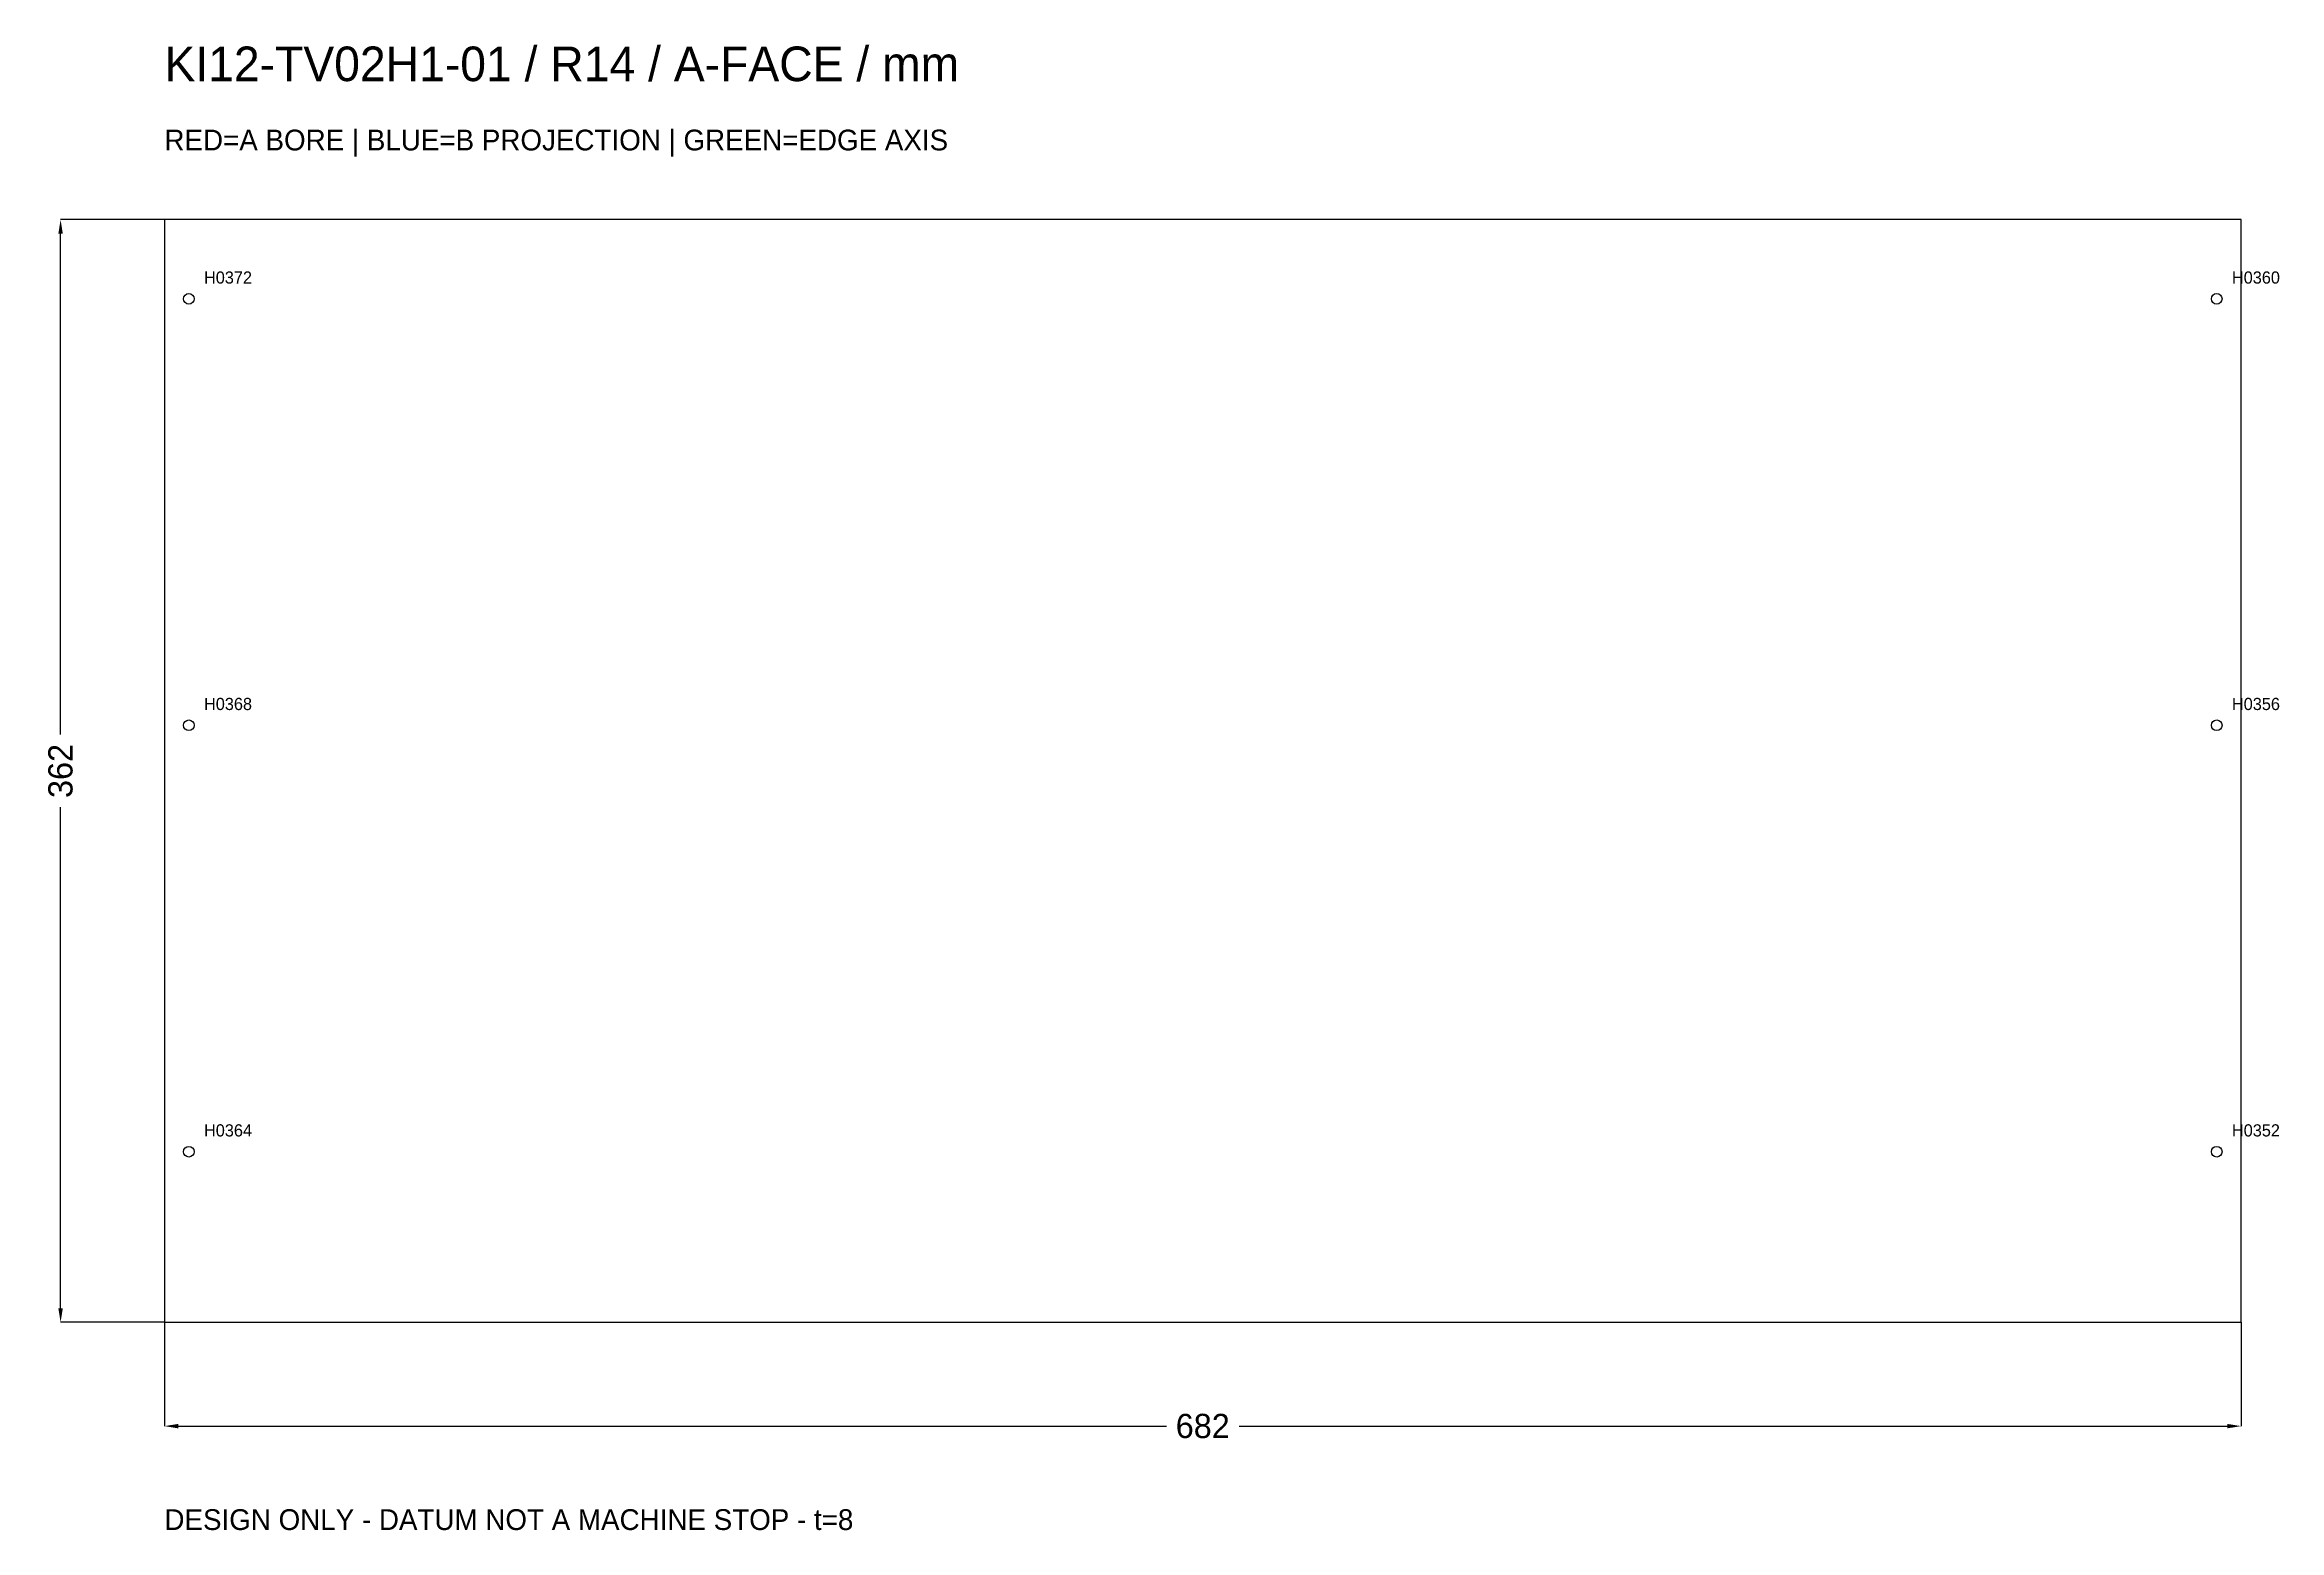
# Model space of a CAD drawing. Header units: millimetres. Extents: x -39 to 695, y -68 to 419.
import ezdxf

# ---------------------------------------------------------------- set-up
doc = ezdxf.new("R2010")
doc.units = ezdxf.units.MM
for name, color, linetype in [('BORE_A', 1, 'Continuous'), ('CONTOUR', 7, 'Continuous'), ('TEXT', 7, 'Continuous')]:
    doc.layers.add(name, color=color, linetype=linetype)
doc.dimstyles.get("Standard").update_dxf_attribs({"dimtxt": 2.5, "dimasz": 2.5, "dimexe": 1.25, "dimexo": 0.625, "dimtad": 1, "dimcen": 2.5, "dimazin": 3, "dimtfac": 1, "dimtmove": 0, "dimatfit": 3})

# ---------------------------------------------------------------- blocks, each defined once
blk = doc.blocks.new('_CLOSEDFILLED')
at = {"color": 0, "linetype": 'BYBLOCK'}
blk.add_solid([(-1, 0.16), (0, 0), (-1, -0.16)], dxfattribs=at)
blk = doc.blocks.new('*D1')
at = {"color": 2}
for p, q in [((0, 0), (0, -34.1)), ((682, 0), (682, -34.1)), ((4.55, -34.1), (329.06, -34.1)), ((352.94, -34.1), (677.45, -34.1))]:
    blk.add_line(p, q, dxfattribs=at)
at = {"layer": 'Defpoints'}
for p in [(0, 0), (682, 0), (0, -34.1)]:
    blk.add_point(p, dxfattribs=at)
at = {"color": 2, "xscale": 4.546666666666667, "yscale": 4.546666666666667, "rotation": 180}
blk.add_blockref('_CLOSEDFILLED', (0, -34.1), dxfattribs=at)
at = {"color": 2, "xscale": 4.546666666666667, "yscale": 4.546666666666667}
blk.add_blockref('_CLOSEDFILLED', (682, -34.1), dxfattribs=at)
at = {"color": 7, "insert": (341, -34.1), "char_height": 7.957, "attachment_point": 5}
blk.add_mtext('682', dxfattribs=at)
blk = doc.blocks.new('*D2')
at = {"color": 2}
for p, q in [((0, 362), (-34.1, 362)), ((-34.1, 192.93), (-34.1, 357.45)), ((-34.1, 4.55), (-34.1, 169.06)), ((0, 0), (-34.1, 0))]:
    blk.add_line(p, q, dxfattribs=at)
at = {"layer": 'Defpoints'}
for p in [(0, 362), (-34.1, 0), (0, 0)]:
    blk.add_point(p, dxfattribs=at)
at = {"color": 2, "xscale": 4.546666666666667, "yscale": 4.546666666666667}
for p, rotation in [((-34.1, 362), 90), ((-34.1, 0), 270)]:
    blk.add_blockref('_CLOSEDFILLED', p, dxfattribs=dict(at, rotation=rotation))
at = {"color": 7, "insert": (-34.1, 181), "char_height": 7.957, "attachment_point": 5, "rotation": 90}
blk.add_mtext('362', dxfattribs=at)

msp = doc.modelspace()

# ---------------------------------------------------------------- linework, layer by layer
at = {"layer": 'BORE_A'}
for centre in [(8, 336), (674, 336), (8, 196), (674, 196), (8, 56), (674, 56)]:
    msp.add_circle(centre, 1.75, dxfattribs=at)
at = {"layer": 'CONTOUR'}
msp.add_lwpolyline([(0, 0), (682, 0), (682, 362), (0, 362)], close=True, dxfattribs=at)

# ---------------------------------------------------------------- texts
at = {"layer": 'TEXT'}
for s, height, p in [('KI12-TV02H1-01 / R14 / A-FACE / mm', 11.36667, (0, 407.467)), ('RED=A BORE | BLUE=B PROJECTION | GREEN=EDGE AXIS', 6.82, (0, 384.733)), ('H0372', 4, (13, 341)), ('H0360', 4, (679, 341)), ('H0368', 4, (13, 201)), ('H0356', 4, (679, 201)), ('H0364', 4, (13, 61)), ('H0352', 4, (679, 61)), ('DESIGN ONLY - DATUM NOT A MACHINE STOP - t=8', 6.82, (0, -68.2))]:
    msp.add_text(s, height=height, dxfattribs=at).set_placement(p)

# ---------------------------------------------------------------- dimensions: what is measured, and where the dimension line sits
dim = msp.add_linear_dim(base=(-34.1, 0), p1=(0, 0), p2=(0, 362), angle=90, dimstyle='Standard', override={"dimtxt": 7.956667, "dimasz": 4.546667, "dimdec": 2, "dimclrd": 2, "dimclre": 2, "dimclrt": 7})
dim.commit()
dim.dimension.update_dxf_attribs({"geometry": '*D2', "text_midpoint": (-34.1, 181)})
dim = msp.add_linear_dim(base=(0, -34.1), p1=(0, 0), p2=(682, 0), dimstyle='Standard', override={"dimtxt": 7.956667, "dimasz": 4.546667, "dimdec": 2, "dimclrd": 2, "dimclre": 2, "dimclrt": 7})
dim.commit()
dim.dimension.update_dxf_attribs({"geometry": '*D1', "text_midpoint": (341, -34.1)})

doc.saveas('drawing.dxf')
